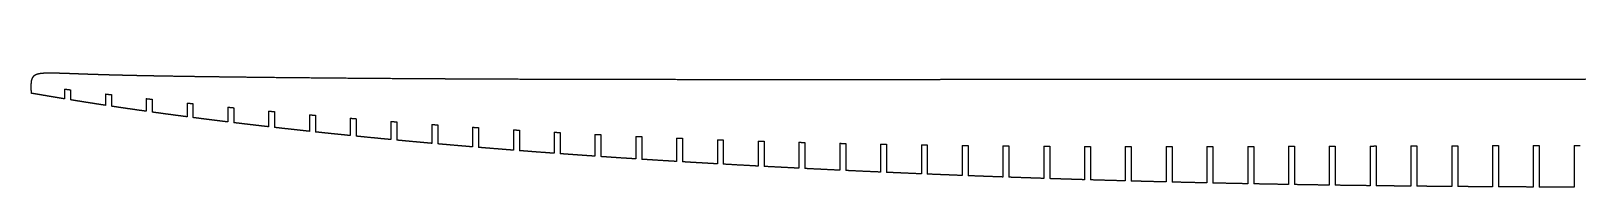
# Model space of a CAD drawing. Header units: metres. Extents: x 18 to 1982, y 0 to 100.
# Drawn here: x 18 to 1003, y 0 to 100 of the extents above; entities that cross this region are included whole.
import ezdxf

# ---------------------------------------------------------------- set-up
doc = ezdxf.new("R2010")
doc.units = ezdxf.units.M

msp = doc.modelspace()

# ---------------------------------------------------------------- linework, layer by layer
for p, q in [((39.1, 63, 52), (39.1, 56.75, 52)), ((42.9, 62.53, 52), (42.9, 56.13, 52)), ((65.1, 59.88, 52), (65.1, 52.62, 52)), ((68.9, 59.44, 52), (68.9, 52.04, 52)), ((91.1, 56.92, 52), (91.1, 48.81, 52)), ((94.9, 56.5, 52), (94.9, 48.28, 52)), ((117.1, 54.11, 52), (117.1, 45.29, 52)), ((120.9, 53.71, 52), (120.9, 44.79, 52)), ((143.1, 51.46, 52), (143.1, 42, 52)), ((146.9, 51.08, 52), (146.9, 41.53, 52)), ((169.1, 48.96, 52), (169.1, 38.91, 52)), ((172.9, 48.61, 52), (172.9, 38.48, 52)), ((195.1, 46.61, 52), (195.1, 36.01, 52)), ((198.9, 46.27, 52), (198.9, 35.61, 52)), ((221.1, 44.4, 52), (221.1, 33.29, 52)), ((224.9, 44.09, 52), (224.9, 32.91, 52)), ((247.1, 42.34, 52), (247.1, 30.73, 52)), ((250.9, 42.05, 52), (250.9, 30.37, 52)), ((273.1, 40.41, 52), (273.1, 28.33, 52)), ((276.9, 40.14, 52), (276.9, 27.99, 52)), ((299.1, 38.63, 52), (299.1, 26.07, 52)), ((302.9, 38.38, 52), (302.9, 25.75, 52)), ((325.1, 36.98, 52), (325.1, 23.95, 52)), ((328.9, 36.75, 52), (328.9, 23.66, 52)), ((351.1, 35.47, 52), (351.1, 21.97, 52)), ((354.9, 35.25, 52), (354.9, 21.69, 52)), ((377.1, 34.08, 52), (377.1, 20.12, 52)), ((380.9, 33.89, 52), (380.9, 19.86, 52)), ((403.1, 32.82, 52), (403.1, 18.39, 52)), ((406.9, 32.65, 52), (406.9, 18.14, 52)), ((429.1, 31.69, 52), (429.1, 16.76, 52)), ((432.9, 31.54, 52), (432.9, 16.53, 52)), ((455.1, 30.68, 52), (455.1, 15.23, 52)), ((458.9, 30.55, 52), (458.9, 15.02, 52)), ((481.1, 29.79, 52), (481.1, 13.79, 52)), ((484.9, 29.68, 52), (484.9, 13.59, 52)), ((507.1, 29.02, 52), (507.1, 12.44, 52)), ((510.9, 28.92, 52), (510.9, 12.25, 52)), ((533.1, 28.37, 52), (533.1, 11.16, 52)), ((536.9, 28.28, 52), (536.9, 10.98, 52)), ((559.1, 27.82, 52), (559.1, 9.97, 52)), ((562.9, 27.75, 52), (562.9, 9.8, 52)), ((585.1, 27.37, 52), (585.1, 8.84, 52)), ((588.9, 27.31, 52), (588.9, 8.69, 52)), ((611.1, 27.01, 52), (611.1, 7.8, 52)), ((614.9, 26.97, 52), (614.9, 7.65, 52)), ((637.1, 26.74, 52), (637.1, 6.83, 52)), ((640.9, 26.7, 52), (640.9, 6.69, 52)), ((663.1, 26.54, 52), (663.1, 5.93, 52)), ((666.9, 26.51, 52), (666.9, 5.8, 52)), ((689.1, 26.4, 52), (689.1, 5.1, 52)), ((692.9, 26.39, 52), (692.9, 4.99, 52)), ((715.1, 26.33, 52), (715.1, 4.35, 52)), ((718.9, 26.32, 52), (718.9, 4.25, 52)), ((741.1, 26.3, 52), (741.1, 3.67, 52)), ((744.9, 26.3, 52), (744.9, 3.58, 52)), ((767.1, 26.32, 52), (767.1, 3.06, 52)), ((770.9, 26.32, 52), (770.9, 2.98, 52)), ((793.1, 26.36, 52), (793.1, 2.52, 52)), ((796.9, 26.37, 52), (796.9, 2.44, 52)), ((819.1, 26.44, 52), (819.1, 2.04, 52)), ((822.9, 26.45, 52), (822.9, 1.98, 52)), ((845.1, 26.53, 52), (845.1, 1.63, 52)), ((848.9, 26.55, 52), (848.9, 1.57, 52)), ((871.1, 26.64, 52), (871.1, 1.28, 52)), ((874.9, 26.65, 52), (874.9, 1.23, 52)), ((897.1, 26.74, 52), (897.1, 0.98, 52)), ((900.9, 26.75, 52), (900.9, 0.95, 52)), ((923.1, 26.83, 52), (923.1, 0.75, 52)), ((926.9, 26.85, 52), (926.9, 0.72, 52)), ((949.1, 26.92, 52), (949.1, 0.57, 52)), ((952.9, 26.93, 52), (952.9, 0.55, 52)), ((975.1, 26.97, 52), (975.1, 0.44, 52)), ((978.9, 26.98, 52), (978.9, 0.43, 52)), ((1001.1, 27, 52), (1001.1, 0.36, 52))]:
    msp.add_line(p, q)
for points, degree, knots in [([(1980.06, 90.36, 52), (1980.09, 90.37, 52), (1980.12, 90.39, 52), (1980.15, 90.41, 52), (1980.18, 90.43, 52), (1980.21, 90.46, 52), (1980.23, 90.48, 52), (1980.26, 90.51, 52), (1980.32, 90.58, 52), (1980.36, 90.63, 52), (1980.39, 90.69, 52), (1980.43, 90.74, 52), (1980.46, 90.79, 52), (1980.49, 90.85, 52), (1980.52, 90.9, 52), (1980.59, 91.03, 52), (1980.63, 91.1, 52), (1980.66, 91.17, 52), (1980.69, 91.24, 52), (1980.73, 91.31, 52), (1980.76, 91.38, 52), (1980.79, 91.46, 52), (1980.86, 91.62, 52), (1980.89, 91.71, 52), (1980.93, 91.81, 52), (1980.96, 91.9, 52), (1980.99, 91.99, 52), (1981.03, 92.09, 52), (1981.06, 92.18, 52), (1981.13, 92.43, 52), (1981.18, 92.58, 52), (1981.22, 92.73, 52), (1981.26, 92.89, 52), (1981.3, 93.04, 52), (1981.34, 93.19, 52), (1981.38, 93.35, 52), (1981.45, 93.7, 52), (1981.49, 93.9, 52), (1981.53, 94.1, 52), (1981.56, 94.3, 52), (1981.59, 94.5, 52), (1981.62, 94.7, 52), (1981.64, 94.9, 52), (1981.66, 95.14, 52), (1981.67, 95.19, 52), (1981.67, 95.24, 52), (1981.68, 95.29, 52), (1981.68, 95.34, 52), (1981.68, 95.38, 52), (1981.69, 95.43, 52), (1981.7, 95.62, 52), (1981.7, 95.77, 52), (1981.71, 95.91, 52), (1981.71, 96.05, 52), (1981.7, 96.2, 52), (1981.69, 96.34, 52), (1981.68, 96.48, 52), (1981.64, 96.82, 52), (1981.61, 97.01, 52), (1981.57, 97.2, 52), (1981.51, 97.38, 52), (1981.44, 97.56, 52), (1981.36, 97.74, 52), (1981.27, 97.91, 52), (1981.08, 98.19, 52), (1980.99, 98.31, 52), (1980.9, 98.42, 52), (1980.8, 98.52, 52), (1980.69, 98.62, 52), (1980.58, 98.72, 52), (1980.46, 98.81, 52), (1980.09, 99.07, 52), (1979.82, 99.22, 52), (1979.54, 99.35, 52), (1979.25, 99.46, 52), (1978.96, 99.56, 52), (1978.66, 99.65, 52), (1978.36, 99.72, 52), (1977.87, 99.83, 52), (1977.69, 99.86, 52), (1977.5, 99.9, 52), (1977.31, 99.93, 52), (1977.13, 99.95, 52), (1976.94, 99.98, 52), (1976.75, 100, 52), (1976.47, 100.04, 52), (1976.37, 100.05, 52), (1976.27, 100.06, 52), (1976.17, 100.07, 52), (1976.06, 100.08, 52), (1975.96, 100.09, 52), (1975.85, 100.09, 52), (1975.6, 100.11, 52), (1975.47, 100.12, 52), (1975.33, 100.13, 52), (1975.19, 100.14, 52), (1975.06, 100.15, 52), (1974.92, 100.15, 52), (1974.79, 100.16, 52), (1974.03, 100.19, 52), (1973.42, 100.2, 52), (1972.8, 100.21, 52), (1972.18, 100.2, 52), (1971.57, 100.19, 52), (1970.95, 100.18, 52), (1970.33, 100.16, 52), (1968.72, 100.1, 52), (1967.72, 100.05, 52), (1966.73, 99.99, 52), (1965.73, 99.93, 52), (1964.73, 99.86, 52), (1963.73, 99.79, 52), (1962.74, 99.71, 52), (1960.51, 99.54, 52), (1959.28, 99.44, 52), (1958.05, 99.33, 52), (1956.83, 99.22, 52), (1955.6, 99.11, 52), (1954.37, 99, 52), (1953.14, 98.88, 52), (1949.41, 98.53, 52), (1946.91, 98.28, 52), (1944.41, 98.03, 52), (1941.91, 97.78, 52), (1939.41, 97.53, 52), (1936.91, 97.28, 52), (1934.41, 97.03, 52), (1929.97, 96.58, 52), (1928.03, 96.39, 52), (1926.09, 96.19, 52), (1924.15, 96, 52), (1922.21, 95.81, 52), (1920.27, 95.62, 52), (1918.33, 95.43, 52), (1913.55, 94.96, 52), (1910.71, 94.69, 52), (1907.87, 94.41, 52), (1905.02, 94.14, 52), (1902.18, 93.88, 52), (1899.33, 93.61, 52), (1896.49, 93.35, 52), (1892.01, 92.94, 52), (1890.38, 92.79, 52), (1888.74, 92.65, 52), (1887.11, 92.5, 52), (1885.47, 92.35, 52), (1883.84, 92.21, 52), (1882.2, 92.07, 52), (1873.34, 91.29, 52), (1866.12, 90.68, 52), (1858.89, 90.08, 52), (1851.66, 89.5, 52), (1844.43, 88.94, 52), (1837.2, 88.39, 52), (1829.97, 87.86, 52), (1808.73, 86.34, 52), (1794.73, 85.4, 52), (1780.72, 84.5, 52), (1766.7, 83.66, 52), (1752.69, 82.86, 52), (1738.67, 82.1, 52), (1724.65, 81.39, 52), (1706.7, 80.52, 52), (1702.73, 80.34, 52), (1698.74, 80.15, 52), (1694.71, 79.97, 52), (1690.65, 79.78, 52), (1686.57, 79.6, 52), (1682.45, 79.42, 52), (1675.19, 79.11, 52), (1672.06, 78.98, 52), (1668.91, 78.85, 52), (1665.75, 78.72, 52), (1662.57, 78.59, 52), (1659.37, 78.47, 52), (1656.16, 78.34, 52), (1642.79, 77.82, 52), (1632.64, 77.44, 52), (1622.5, 77.08, 52), (1612.35, 76.74, 52), (1602.21, 76.4, 52), (1592.06, 76.08, 52), (1581.91, 75.77, 52), (1547.08, 74.76, 52), (1522.4, 74.1, 52), (1497.71, 73.51, 52), (1473.02, 72.97, 52), (1448.33, 72.49, 52), (1423.64, 72.05, 52), (1398.95, 71.66, 52), (1371.3, 71.27, 52), (1368.33, 71.23, 52), (1365.37, 71.19, 52), (1362.41, 71.15, 52), (1359.45, 71.11, 52), (1356.48, 71.07, 52), (1353.52, 71.03, 52), (1328.12, 70.71, 52), (1305.68, 70.46, 52), (1283.25, 70.25, 52), (1260.81, 70.07, 52), (1238.37, 69.91, 52), (1215.94, 69.78, 52), (1193.5, 69.67, 52), (1154.97, 69.52, 52), (1138.89, 69.46, 52), (1122.8, 69.41, 52), (1106.71, 69.37, 52), (1090.62, 69.34, 52), (1074.54, 69.31, 52), (1058.45, 69.29, 52), (1038.68, 69.26, 52), (1035, 69.26, 52), (1031.32, 69.26, 52), (1027.64, 69.25, 52), (1023.96, 69.25, 52), (1020.28, 69.24, 52), (1016.6, 69.24, 52), (999.8, 69.22, 52), (986.68, 69.21, 52), (973.55, 69.2, 52), (960.43, 69.19, 52), (947.3, 69.18, 52), (934.18, 69.17, 52), (921.06, 69.16, 52), (895.66, 69.14, 52), (883.38, 69.14, 52), (871.1, 69.13, 52), (858.82, 69.13, 52), (846.55, 69.12, 52), (834.27, 69.12, 52), (821.99, 69.11, 52), (797.86, 69.1, 52), (786.01, 69.1, 52), (774.16, 69.09, 52), (762.3, 69.09, 52), (750.45, 69.09, 52), (738.6, 69.08, 52), (726.74, 69.08, 52), (709.81, 69.07, 52), (704.73, 69.07, 52), (699.65, 69.07, 52), (694.57, 69.06, 52), (689.49, 69.06, 52), (684.41, 69.06, 52), (679.33, 69.06, 52), (669.17, 69.05, 52), (664.09, 69.05, 52), (659.02, 69.05, 52), (653.94, 69.05, 52), (648.86, 69.04, 52), (643.79, 69.04, 52), (638.72, 69.04, 52), (617.49, 69.03, 52), (601.33, 69.02, 52), (585.17, 69.01, 52), (569, 69, 52), (552.84, 69, 52), (536.67, 68.99, 52), (520.51, 68.99, 52), (489, 68.99, 52), (473.66, 68.99, 52), (458.32, 68.99, 52), (442.98, 69, 52), (427.64, 69.02, 52), (412.3, 69.03, 52), (396.96, 69.05, 52), (379.46, 69.09, 52), (377.31, 69.09, 52), (375.16, 69.1, 52), (373.02, 69.1, 52), (370.89, 69.11, 52), (368.77, 69.11, 52), (366.65, 69.12, 52), (362.46, 69.13, 52), (360.38, 69.13, 52), (358.3, 69.14, 52), (356.22, 69.14, 52), (354.14, 69.15, 52), (352.06, 69.15, 52), (349.97, 69.16, 52), (332.91, 69.21, 52), (317.92, 69.26, 52), (302.94, 69.33, 52), (287.96, 69.4, 52), (272.97, 69.48, 52), (257.99, 69.58, 52), (243, 69.68, 52), (221.76, 69.85, 52), (215.49, 69.9, 52), (209.23, 69.95, 52), (202.96, 70.01, 52), (196.7, 70.07, 52), (190.44, 70.13, 52), (184.17, 70.19, 52), (175.13, 70.28, 52), (172.37, 70.31, 52), (169.65, 70.34, 52), (166.96, 70.37, 52), (164.3, 70.4, 52), (161.67, 70.43, 52), (159.07, 70.46, 52), (155.22, 70.51, 52), (153.94, 70.52, 52), (152.67, 70.54, 52), (151.41, 70.55, 52), (150.15, 70.57, 52), (148.91, 70.58, 52), (147.67, 70.6, 52), (145, 70.63, 52), (143.58, 70.65, 52), (142.16, 70.67, 52), (140.76, 70.69, 52), (139.36, 70.7, 52), (137.98, 70.72, 52), (136.6, 70.74, 52), (130.18, 70.82, 52), (125.13, 70.89, 52), (120.07, 70.96, 52), (115.01, 71.04, 52), (109.96, 71.12, 52), (104.9, 71.2, 52), (99.84, 71.29, 52), (93.39, 71.41, 52), (92.02, 71.44, 52), (90.65, 71.46, 52), (89.31, 71.49, 52), (87.97, 71.52, 52), (86.65, 71.54, 52), (85.35, 71.57, 52), (83.05, 71.62, 52), (82.06, 71.64, 52), (81.07, 71.67, 52), (80.09, 71.69, 52), (79.13, 71.71, 52), (78.16, 71.73, 52), (77.21, 71.76, 52), (74.79, 71.81, 52), (73.32, 71.85, 52), (71.88, 71.89, 52), (70.46, 71.93, 52), (69.06, 71.96, 52), (67.68, 72, 52), (66.31, 72.04, 52), (63.52, 72.12, 52), (62.06, 72.17, 52), (60.62, 72.21, 52), (59.23, 72.25, 52), (57.9, 72.3, 52), (56.64, 72.34, 52), (55.43, 72.38, 52), (52.2, 72.49, 52), (50.13, 72.56, 52), (48.07, 72.63, 52), (46.01, 72.71, 52), (43.95, 72.79, 52), (41.89, 72.86, 52), (39.83, 72.94, 52), (37.07, 73.03, 52), (36.37, 73.05, 52), (35.67, 73.07, 52), (34.98, 73.09, 52), (34.28, 73.11, 52), (33.58, 73.13, 52), (32.88, 73.15, 52), (31.91, 73.16, 52), (31.63, 73.17, 52), (31.36, 73.17, 52), (31.08, 73.17, 52), (30.8, 73.18, 52), (30.53, 73.18, 52), (30.25, 73.18, 52), (29.69, 73.18, 52), (29.41, 73.18, 52), (29.14, 73.18, 52), (28.87, 73.18, 52), (28.61, 73.18, 52), (28.35, 73.17, 52), (28.11, 73.17, 52), (27.36, 73.15, 52), (26.85, 73.14, 52), (26.34, 73.12, 52), (25.84, 73.09, 52), (25.33, 73.05, 52), (24.82, 73.01, 52), (24.32, 72.96, 52), (23.61, 72.86, 52), (23.4, 72.83, 52), (23.2, 72.8, 52), (23.01, 72.76, 52), (22.83, 72.73, 52), (22.65, 72.69, 52), (22.47, 72.65, 52), (22.22, 72.59, 52), (22.14, 72.57, 52), (22.06, 72.55, 52), (21.98, 72.53, 52), (21.9, 72.51, 52), (21.83, 72.49, 52), (21.75, 72.46, 52), (21.59, 72.42, 52), (21.51, 72.39, 52), (21.43, 72.36, 52), (21.35, 72.34, 52), (21.27, 72.31, 52), (21.19, 72.28, 52), (21.11, 72.25, 52), (20.74, 72.1, 52), (20.46, 71.97, 52), (20.19, 71.83, 52), (19.92, 71.66, 52), (19.67, 71.48, 52), (19.43, 71.28, 52), (19.21, 71.06, 52), (18.88, 70.68, 52), (18.76, 70.52, 52), (18.64, 70.36, 52), (18.54, 70.19, 52), (18.44, 70.01, 52), (18.35, 69.83, 52), (18.27, 69.65, 52), (18.15, 69.34, 52), (18.11, 69.22, 52), (18.07, 69.1, 52), (18.03, 68.97, 52), (18, 68.85, 52), (17.96, 68.72, 52), (17.93, 68.6, 52), (17.85, 68.21, 52), (17.8, 67.94, 52), (17.76, 67.67, 52), (17.73, 67.39, 52), (17.7, 67.12, 52), (17.68, 66.85, 52), (17.67, 66.57, 52), (17.65, 66.23, 52), (17.65, 66.16, 52), (17.65, 66.09, 52), (17.65, 66.01, 52), (17.64, 65.94, 52), (17.64, 65.87, 52), (17.64, 65.8, 52), (17.63, 65.51, 52), (17.63, 65.29, 52), (17.62, 65.07, 52), (17.62, 64.85, 52), (17.62, 64.63, 52), (17.62, 64.41, 52), (17.62, 64.19, 52), (17.63, 63.81, 52), (17.63, 63.65, 52), (17.63, 63.49, 52), (17.64, 63.33, 52), (17.64, 63.17, 52), (17.64, 63.01, 52), (17.65, 62.85, 52), (17.66, 62.55, 52), (17.66, 62.41, 52), (17.67, 62.28, 52), (17.67, 62.14, 52), (17.68, 62.01, 52), (17.68, 61.87, 52), (17.69, 61.74, 52), (17.7, 61.52, 52), (17.7, 61.43, 52), (17.71, 61.35, 52), (17.71, 61.26, 52), (17.72, 61.18, 52), (17.72, 61.09, 52), (17.73, 61.01, 52), (17.73, 60.89, 52), (17.74, 60.85, 52), (17.74, 60.82, 52), (17.74, 60.79, 52), (17.74, 60.76, 52), (17.74, 60.73, 52), (17.74, 60.7, 52), (17.75, 60.65, 52), (17.75, 60.63, 52), (17.75, 60.61, 52), (17.75, 60.59, 52), (17.75, 60.57, 52), (17.75, 60.55, 52), (17.76, 60.54, 52), (17.76, 60.5, 52), (17.76, 60.47, 52), (17.76, 60.45, 52), (17.76, 60.44, 52), (17.76, 60.42, 52), (17.77, 60.41, 52), (17.77, 60.39, 52), (17.77, 60.37, 52), (17.77, 60.36, 52), (17.77, 60.36, 52), (17.77, 60.35, 52), (17.77, 60.34, 52), (17.77, 60.34, 52), (17.77, 60.34, 52), (17.77, 60.34, 52)], 8, [0, 0, 0, 0, 0, 0, 0, 0, 0, 0.000178, 0.000178, 0.000178, 0.000178, 0.000178, 0.000178, 0.000178, 0.000475, 0.000475, 0.000475, 0.000475, 0.000475, 0.000475, 0.000475, 0.00084, 0.00084, 0.00084, 0.00084, 0.00084, 0.00084, 0.00084, 0.0013, 0.0013, 0.0013, 0.0013, 0.0013, 0.0013, 0.0013, 0.00203, 0.00203, 0.00203, 0.00203, 0.00203, 0.00203, 0.00203, 0.002958, 0.002958, 0.002958, 0.002958, 0.002958, 0.002958, 0.002958, 0.00318, 0.00318, 0.00318, 0.00318, 0.00318, 0.00318, 0.00318, 0.003851, 0.003851, 0.003851, 0.003851, 0.003851, 0.003851, 0.003851, 0.004756, 0.004756, 0.004756, 0.004756, 0.004756, 0.004756, 0.004756, 0.005437, 0.005437, 0.005437, 0.005437, 0.005437, 0.005437, 0.005437, 0.006875, 0.006875, 0.006875, 0.006875, 0.006875, 0.006875, 0.006875, 0.00775, 0.00775, 0.00775, 0.00775, 0.00775, 0.00775, 0.00775, 0.008204, 0.008204, 0.008204, 0.008204, 0.008204, 0.008204, 0.008204, 0.008769, 0.008769, 0.008769, 0.008769, 0.008769, 0.008769, 0.008769, 0.011321, 0.011321, 0.011321, 0.011321, 0.011321, 0.011321, 0.011321, 0.015455, 0.015455, 0.015455, 0.015455, 0.015455, 0.015455, 0.015455, 0.020557, 0.020557, 0.020557, 0.020557, 0.020557, 0.020557, 0.020557, 0.030952, 0.030952, 0.030952, 0.030952, 0.030952, 0.030952, 0.030952, 0.039011, 0.039011, 0.039011, 0.039011, 0.039011, 0.039011, 0.039011, 0.050826, 0.050826, 0.050826, 0.050826, 0.050826, 0.050826, 0.050826, 0.057613, 0.057613, 0.057613, 0.057613, 0.057613, 0.057613, 0.057613, 0.087605, 0.087605, 0.087605, 0.087605, 0.087605, 0.087605, 0.087605, 0.145666, 0.145666, 0.145666, 0.145666, 0.145666, 0.145666, 0.145666, 0.161952, 0.161952, 0.161952, 0.161952, 0.161952, 0.161952, 0.161952, 0.174167, 0.174167, 0.174167, 0.174167, 0.174167, 0.174167, 0.174167, 0.212534, 0.212534, 0.212534, 0.212534, 0.212534, 0.212534, 0.212534, 0.305864, 0.305864, 0.305864, 0.305864, 0.305864, 0.305864, 0.305864, 0.317059, 0.317059, 0.317059, 0.317059, 0.317059, 0.317059, 0.317059, 0.401812, 0.401812, 0.401812, 0.401812, 0.401812, 0.401812, 0.401812, 0.462579, 0.462579, 0.462579, 0.462579, 0.462579, 0.462579, 0.462579, 0.476479, 0.476479, 0.476479, 0.476479, 0.476479, 0.476479, 0.476479, 0.526052, 0.526052, 0.526052, 0.526052, 0.526052, 0.526052, 0.526052, 0.572425, 0.572425, 0.572425, 0.572425, 0.572425, 0.572425, 0.572425, 0.617198, 0.617198, 0.617198, 0.617198, 0.617198, 0.617198, 0.617198, 0.636387, 0.636387, 0.636387, 0.636387, 0.636387, 0.636387, 0.636387, 0.655574, 0.655574, 0.655574, 0.655574, 0.655574, 0.655574, 0.655574, 0.716814, 0.716814, 0.716814, 0.716814, 0.716814, 0.716814, 0.716814, 0.774934, 0.774934, 0.774934, 0.774934, 0.774934, 0.774934, 0.774934, 0.783116, 0.783116, 0.783116, 0.783116, 0.783116, 0.783116, 0.783116, 0.791195, 0.791195, 0.791195, 0.791195, 0.791195, 0.791195, 0.791195, 0.849343, 0.849343, 0.849343, 0.849343, 0.849343, 0.849343, 0.849343, 0.873652, 0.873652, 0.873652, 0.873652, 0.873652, 0.873652, 0.873652, 0.884454, 0.884454, 0.884454, 0.884454, 0.884454, 0.884454, 0.884454, 0.889854, 0.889854, 0.889854, 0.889854, 0.889854, 0.889854, 0.889854, 0.896155, 0.896155, 0.896155, 0.896155, 0.896155, 0.896155, 0.896155, 0.919521, 0.919521, 0.919521, 0.919521, 0.919521, 0.919521, 0.919521, 0.925958, 0.925958, 0.925958, 0.925958, 0.925958, 0.925958, 0.925958, 0.930964, 0.930964, 0.930964, 0.930964, 0.930964, 0.930964, 0.930964, 0.938831, 0.938831, 0.938831, 0.938831, 0.938831, 0.938831, 0.938831, 0.94733, 0.94733, 0.94733, 0.94733, 0.94733, 0.94733, 0.94733, 0.962318, 0.962318, 0.962318, 0.962318, 0.962318, 0.962318, 0.962318, 0.967398, 0.967398, 0.967398, 0.967398, 0.967398, 0.967398, 0.967398, 0.969402, 0.969402, 0.969402, 0.969402, 0.969402, 0.969402, 0.969402, 0.971491, 0.971491, 0.971491, 0.971491, 0.971491, 0.971491, 0.971491, 0.975852, 0.975852, 0.975852, 0.975852, 0.975852, 0.975852, 0.975852, 0.977688, 0.977688, 0.977688, 0.977688, 0.977688, 0.977688, 0.977688, 0.978606, 0.978606, 0.978606, 0.978606, 0.978606, 0.978606, 0.978606, 0.979617, 0.979617, 0.979617, 0.979617, 0.979617, 0.979617, 0.979617, 0.983286, 0.983286, 0.983286, 0.983286, 0.983286, 0.983286, 0.983286, 0.98566, 0.98566, 0.98566, 0.98566, 0.98566, 0.98566, 0.98566, 0.987191, 0.987191, 0.987191, 0.987191, 0.987191, 0.987191, 0.987191, 0.990443, 0.990443, 0.990443, 0.990443, 0.990443, 0.990443, 0.990443, 0.991295, 0.991295, 0.991295, 0.991295, 0.991295, 0.991295, 0.991295, 0.993897, 0.993897, 0.993897, 0.993897, 0.993897, 0.993897, 0.993897, 0.995793, 0.995793, 0.995793, 0.995793, 0.995793, 0.995793, 0.995793, 0.997406, 0.997406, 0.997406, 0.997406, 0.997406, 0.997406, 0.997406, 0.998425, 0.998425, 0.998425, 0.998425, 0.998425, 0.998425, 0.998425, 0.998855, 0.998855, 0.998855, 0.998855, 0.998855, 0.998855, 0.998855, 0.999189, 0.999189, 0.999189, 0.999189, 0.999189, 0.999189, 0.999189, 0.999666, 0.999666, 0.999666, 0.999666, 0.999666, 0.999666, 0.999666, 1, 1, 1, 1, 1, 1, 1, 1, 1]), ([(39.1, 56.75, 52), (38.39, 56.86, 52), (37.69, 56.98, 52), (36.98, 57.1, 52), (36.27, 57.22, 52), (35.57, 57.33, 52), (34.86, 57.45, 52), (34.16, 57.57, 52), (33.12, 57.74, 52), (32.78, 57.8, 52), (32.45, 57.85, 52), (32.12, 57.91, 52), (31.79, 57.96, 52), (31.46, 58.02, 52), (31.12, 58.08, 52), (30.47, 58.18, 52), (30.16, 58.24, 52), (29.84, 58.29, 52), (29.52, 58.34, 52), (29.2, 58.4, 52), (28.88, 58.45, 52), (28.57, 58.5, 52), (27.62, 58.66, 52), (26.99, 58.77, 52), (26.36, 58.88, 52), (25.73, 58.98, 52), (25.09, 59.09, 52), (24.46, 59.2, 52), (23.83, 59.3, 52), (23.05, 59.44, 52), (22.89, 59.46, 52), (22.73, 59.49, 52), (22.58, 59.52, 52), (22.42, 59.54, 52), (22.26, 59.57, 52), (22.11, 59.6, 52), (21.87, 59.64, 52), (21.8, 59.65, 52), (21.72, 59.66, 52), (21.64, 59.68, 52), (21.57, 59.69, 52), (21.49, 59.7, 52), (21.41, 59.72, 52), (21.26, 59.74, 52), (21.19, 59.75, 52), (21.11, 59.77, 52), (21.03, 59.78, 52), (20.96, 59.79, 52), (20.88, 59.81, 52), (20.81, 59.82, 52), (20.55, 59.86, 52), (20.36, 59.89, 52), (20.18, 59.93, 52), (19.99, 59.96, 52), (19.81, 59.99, 52), (19.62, 60.02, 52), (19.44, 60.05, 52), (19.16, 60.1, 52), (19.06, 60.12, 52), (18.97, 60.13, 52), (18.87, 60.15, 52), (18.77, 60.17, 52), (18.68, 60.18, 52), (18.58, 60.2, 52), (18.44, 60.22, 52), (18.39, 60.23, 52), (18.34, 60.24, 52), (18.29, 60.25, 52), (18.24, 60.26, 52), (18.19, 60.27, 52), (18.14, 60.27, 52), (18.06, 60.29, 52), (18.03, 60.29, 52), (18, 60.3, 52), (17.97, 60.3, 52), (17.94, 60.31, 52), (17.91, 60.31, 52), (17.88, 60.32, 52), (17.84, 60.32, 52), (17.83, 60.33, 52), (17.82, 60.33, 52), (17.81, 60.33, 52), (17.8, 60.33, 52), (17.79, 60.33, 52), (17.79, 60.33, 52), (17.78, 60.34, 52), (17.78, 60.34, 52), (17.78, 60.34, 52), (17.78, 60.34, 52), (17.78, 60.34, 52), (17.78, 60.34, 52), (17.77, 60.34, 52), (17.77, 60.34, 52), (17.77, 60.34, 52), (17.77, 60.34, 52), (17.77, 60.34, 52), (17.77, 60.34, 52), (17.77, 60.34, 52), (17.77, 60.34, 52), (17.77, 60.34, 52)], 8, [0, 0, 0, 0, 0, 0, 0, 0, 0, 0.25984, 0.25984, 0.25984, 0.25984, 0.25984, 0.25984, 0.25984, 0.382145, 0.382145, 0.382145, 0.382145, 0.382145, 0.382145, 0.382145, 0.499111, 0.499111, 0.499111, 0.499111, 0.499111, 0.499111, 0.499111, 0.731449, 0.731449, 0.731449, 0.731449, 0.731449, 0.731449, 0.731449, 0.789266, 0.789266, 0.789266, 0.789266, 0.789266, 0.789266, 0.789266, 0.817554, 0.817554, 0.817554, 0.817554, 0.817554, 0.817554, 0.817554, 0.845437, 0.845437, 0.845437, 0.845437, 0.845437, 0.845437, 0.845437, 0.91393, 0.91393, 0.91393, 0.91393, 0.91393, 0.91393, 0.91393, 0.950114, 0.950114, 0.950114, 0.950114, 0.950114, 0.950114, 0.950114, 0.96932, 0.96932, 0.96932, 0.96932, 0.96932, 0.96932, 0.96932, 0.982687, 0.982687, 0.982687, 0.982687, 0.982687, 0.982687, 0.982687, 0.990465, 0.990465, 0.990465, 0.990465, 0.990465, 0.990465, 0.990465, 0.993803, 0.993803, 0.993803, 0.993803, 0.993803, 0.993803, 0.993803, 1, 1, 1, 1, 1, 1, 1, 1, 1]), ([(65.1, 52.62, 52), (63.88, 52.81, 52), (62.66, 52.99, 52), (61.44, 53.18, 52), (60.23, 53.37, 52), (57.86, 53.74, 52), (56.72, 53.91, 52), (55.58, 54.09, 52), (54.44, 54.27, 52), (52.22, 54.62, 52), (51.15, 54.79, 52), (50.07, 54.97, 52), (49, 55.14, 52), (46.92, 55.47, 52), (45.91, 55.63, 52), (44.91, 55.8, 52), (43.9, 55.96, 52), (42.9, 56.13, 52)], 5, [0, 0, 0, 0, 0, 0, 0.274252, 0.274252, 0.274252, 0.274252, 0.531546, 0.531546, 0.531546, 0.531546, 0.773544, 0.773544, 0.773544, 0.773544, 1, 1, 1, 1, 1, 1]), ([(91.1, 48.81, 52), (89.62, 49.02, 52), (88.14, 49.23, 52), (86.66, 49.44, 52), (83.77, 49.86, 52), (82.35, 50.06, 52), (80.93, 50.26, 52), (78.16, 50.67, 52), (76.8, 50.87, 52), (75.45, 51.07, 52), (72.79, 51.46, 52), (71.49, 51.65, 52), (70.2, 51.85, 52), (68.9, 52.04, 52)], 4, [0, 0, 0, 0, 0, 0.266351, 0.266351, 0.266351, 0.521626, 0.521626, 0.521626, 0.76608, 0.76608, 0.76608, 1, 1, 1, 1, 1]), ([(117.1, 45.29, 52), (115.64, 45.48, 52), (114.18, 45.67, 52), (112.73, 45.86, 52), (109.86, 46.24, 52), (108.45, 46.43, 52), (107.04, 46.62, 52), (104.26, 46.99, 52), (102.9, 47.18, 52), (101.53, 47.37, 52), (98.85, 47.73, 52), (97.54, 47.91, 52), (96.22, 48.1, 52), (94.9, 48.28, 52)], 4, [0, 0, 0, 0, 0, 0.262605, 0.262605, 0.262605, 0.516709, 0.516709, 0.516709, 0.762455, 0.762455, 0.762455, 1, 1, 1, 1, 1]), ([(143.1, 42, 52), (141.94, 42.14, 52), (140.79, 42.28, 52), (139.63, 42.42, 52), (138.48, 42.57, 52), (136.2, 42.85, 52), (135.07, 42.99, 52), (133.95, 43.13, 52), (132.82, 43.27, 52), (130.6, 43.55, 52), (129.51, 43.69, 52), (128.41, 43.83, 52), (127.32, 43.97, 52), (125.16, 44.24, 52), (124.09, 44.38, 52), (123.03, 44.52, 52), (121.96, 44.65, 52), (120.9, 44.79, 52)], 5, [0, 0, 0, 0, 0, 0, 0.260234, 0.260234, 0.260234, 0.260234, 0.513589, 0.513589, 0.513589, 0.513589, 0.760141, 0.760141, 0.760141, 0.760141, 1, 1, 1, 1, 1, 1]), ([(169.1, 38.91, 52), (167.67, 39.08, 52), (166.23, 39.24, 52), (164.8, 39.41, 52), (161.96, 39.74, 52), (160.56, 39.9, 52), (159.16, 40.07, 52), (156.38, 40.4, 52), (155.01, 40.56, 52), (153.64, 40.72, 52), (150.92, 41.05, 52), (149.58, 41.21, 52), (148.24, 41.37, 52), (146.9, 41.53, 52)], 4, [0, 0, 0, 0, 0, 0.258255, 0.258255, 0.258255, 0.511021, 0.511021, 0.511021, 0.758275, 0.758275, 0.758275, 1, 1, 1, 1, 1]), ([(195.1, 36.01, 52), (193.67, 36.17, 52), (192.25, 36.32, 52), (190.82, 36.48, 52), (188, 36.79, 52), (186.6, 36.94, 52), (185.2, 37.1, 52), (182.42, 37.41, 52), (181.05, 37.56, 52), (179.67, 37.71, 52), (176.95, 38.02, 52), (175.6, 38.17, 52), (174.25, 38.32, 52), (172.9, 38.48, 52)], 4, [0, 0, 0, 0, 0, 0.256844, 0.256844, 0.256844, 0.509134, 0.509134, 0.509134, 0.756859, 0.756859, 0.756859, 1, 1, 1, 1, 1]), ([(221.1, 33.29, 52), (219.68, 33.44, 52), (218.26, 33.58, 52), (216.84, 33.73, 52), (214.02, 34.02, 52), (212.62, 34.16, 52), (211.22, 34.31, 52), (208.45, 34.59, 52), (207.07, 34.74, 52), (205.7, 34.88, 52), (202.96, 35.17, 52), (201.61, 35.32, 52), (200.25, 35.46, 52), (198.9, 35.61, 52)], 4, [0, 0, 0, 0, 0, 0.255839, 0.255839, 0.255839, 0.507792, 0.507792, 0.507792, 0.755849, 0.755849, 0.755849, 1, 1, 1, 1, 1]), ([(247.1, 30.73, 52), (243.79, 31.05, 52), (240.49, 31.37, 52), (237.18, 31.69, 52), (231.63, 32.23, 52), (229.39, 32.46, 52), (227.14, 32.68, 52), (224.9, 32.91, 52)], 4, [0, 0, 0, 0, 0, 0.595585, 0.595585, 0.595585, 1, 1, 1, 1, 1]), ([(273.1, 28.33, 52), (270.29, 28.58, 52), (267.48, 28.83, 52), (264.67, 29.09, 52), (259.12, 29.6, 52), (256.38, 29.85, 52), (253.64, 30.11, 52), (250.9, 30.37, 52)], 4, [0, 0, 0, 0, 0, 0.50603, 0.50603, 0.50603, 1, 1, 1, 1, 1]), ([(299.1, 26.07, 52), (296.29, 26.31, 52), (293.49, 26.54, 52), (290.68, 26.78, 52), (285.13, 27.26, 52), (282.39, 27.5, 52), (279.64, 27.74, 52), (276.9, 27.99, 52)], 4, [0, 0, 0, 0, 0, 0.505419, 0.505419, 0.505419, 1, 1, 1, 1, 1]), ([(325.1, 23.95, 52), (322.3, 24.17, 52), (319.49, 24.4, 52), (316.69, 24.62, 52), (311.14, 25.07, 52), (308.39, 25.3, 52), (305.65, 25.52, 52), (302.9, 25.75, 52)], 4, [0, 0, 0, 0, 0, 0.504921, 0.504921, 0.504921, 1, 1, 1, 1, 1]), ([(351.1, 21.97, 52), (348.3, 22.18, 52), (345.5, 22.39, 52), (342.7, 22.6, 52), (337.15, 23.02, 52), (334.4, 23.23, 52), (331.65, 23.44, 52), (328.9, 23.66, 52)], 4, [0, 0, 0, 0, 0, 0.504507, 0.504507, 0.504507, 1, 1, 1, 1, 1]), ([(377.1, 20.12, 52), (375.5, 20.23, 52), (373.9, 20.34, 52), (372.3, 20.45, 52), (370.71, 20.57, 52), (369.11, 20.68, 52), (367.51, 20.79, 52), (364.34, 21.01, 52), (362.76, 21.13, 52), (361.19, 21.24, 52), (359.62, 21.35, 52), (358.05, 21.47, 52), (356.47, 21.58, 52), (354.9, 21.69, 52)], 7, [0, 0, 0, 0, 0, 0, 0, 0, 0.504048, 0.504048, 0.504048, 0.504048, 0.504048, 0.504048, 1, 1, 1, 1, 1, 1, 1, 1]), ([(403.1, 18.39, 52), (400.31, 18.57, 52), (397.51, 18.75, 52), (394.72, 18.93, 52), (389.17, 19.3, 52), (386.41, 19.49, 52), (383.66, 19.67, 52), (380.9, 19.86, 52)], 4, [0, 0, 0, 0, 0, 0.503416, 0.503416, 0.503416, 1, 1, 1, 1, 1]), ([(429.1, 16.76, 52), (426.31, 16.93, 52), (423.52, 17.1, 52), (420.73, 17.27, 52), (415.18, 17.62, 52), (412.42, 17.79, 52), (409.66, 17.97, 52), (406.9, 18.14, 52)], 4, [0, 0, 0, 0, 0, 0.5029, 0.5029, 0.5029, 1, 1, 1, 1, 1]), ([(455.1, 15.23, 52), (452.31, 15.39, 52), (449.52, 15.55, 52), (446.73, 15.71, 52), (441.18, 16.04, 52), (438.42, 16.2, 52), (435.66, 16.37, 52), (432.9, 16.53, 52)], 4, [0, 0, 0, 0, 0, 0.502466, 0.502466, 0.502466, 1, 1, 1, 1, 1]), ([(689.1, 5.1, 52), (686.15, 5.19, 52), (683.21, 5.28, 52), (680.26, 5.37, 52), (674.71, 5.55, 52), (672.11, 5.63, 52), (669.5, 5.72, 52), (666.9, 5.8, 52)], 4, [0, 0, 0, 0, 0, 0.531005, 0.531005, 0.531005, 1, 1, 1, 1, 1])]:
    msp.add_open_spline(points, degree=degree, knots=knots)
for points, degree in [([(39.1, 63, 52), (40.05, 62.88, 52), (41, 62.77, 52), (41.95, 62.65, 52), (42.9, 62.53, 52)], 4), ([(65.1, 59.88, 52), (66.05, 59.77, 52), (67, 59.66, 52), (67.95, 59.55, 52), (68.9, 59.44, 52)], 4), ([(91.1, 56.92, 52), (92.05, 56.81, 52), (93, 56.71, 52), (93.95, 56.6, 52), (94.9, 56.5, 52)], 4), ([(117.1, 54.11, 52), (118.05, 54.01, 52), (119, 53.91, 52), (119.95, 53.81, 52), (120.9, 53.71, 52)], 4), ([(143.1, 51.46, 52), (144.05, 51.37, 52), (145, 51.27, 52), (145.95, 51.18, 52), (146.9, 51.08, 52)], 4), ([(169.1, 48.96, 52), (170.05, 48.87, 52), (171, 48.78, 52), (171.95, 48.69, 52), (172.9, 48.61, 52)], 4), ([(195.1, 46.61, 52), (196.05, 46.52, 52), (197, 46.44, 52), (197.95, 46.36, 52), (198.9, 46.27, 52)], 4), ([(221.1, 44.4, 52), (222.05, 44.32, 52), (223, 44.24, 52), (223.95, 44.17, 52), (224.9, 44.09, 52)], 4), ([(247.1, 42.34, 52), (248.05, 42.26, 52), (249, 42.19, 52), (249.95, 42.12, 52), (250.9, 42.05, 52)], 4), ([(273.1, 40.41, 52), (274.05, 40.35, 52), (275, 40.28, 52), (275.95, 40.21, 52), (276.9, 40.14, 52)], 4), ([(299.1, 38.63, 52), (300.05, 38.57, 52), (301, 38.5, 52), (301.95, 38.44, 52), (302.9, 38.38, 52)], 4), ([(325.1, 36.98, 52), (326.05, 36.92, 52), (327, 36.87, 52), (327.95, 36.81, 52), (328.9, 36.75, 52)], 4), ([(351.1, 35.47, 52), (352.05, 35.41, 52), (353, 35.36, 52), (353.95, 35.31, 52), (354.9, 35.25, 52)], 4), ([(377.1, 34.08, 52), (378.05, 34.03, 52), (379, 33.98, 52), (379.95, 33.94, 52), (380.9, 33.89, 52)], 4), ([(403.1, 32.82, 52), (404.05, 32.78, 52), (405, 32.74, 52), (405.95, 32.69, 52), (406.9, 32.65, 52)], 4), ([(429.1, 31.69, 52), (430.05, 31.65, 52), (431, 31.61, 52), (431.95, 31.58, 52), (432.9, 31.54, 52)], 4), ([(455.1, 30.68, 52), (456.05, 30.65, 52), (457, 30.61, 52), (457.95, 30.58, 52), (458.9, 30.55, 52)], 4), ([(481.1, 29.79, 52), (482.05, 29.76, 52), (483, 29.73, 52), (483.95, 29.7, 52), (484.9, 29.68, 52)], 4), ([(507.1, 29.02, 52), (508.05, 29, 52), (509, 28.97, 52), (509.95, 28.95, 52), (510.9, 28.92, 52)], 4), ([(533.1, 28.37, 52), (534.05, 28.35, 52), (535, 28.33, 52), (535.95, 28.3, 52), (536.9, 28.28, 52)], 4), ([(559.1, 27.82, 52), (560.05, 27.8, 52), (561, 27.78, 52), (561.95, 27.77, 52), (562.9, 27.75, 52)], 4), ([(585.1, 27.37, 52), (586.05, 27.36, 52), (587, 27.34, 52), (587.95, 27.33, 52), (588.9, 27.31, 52)], 4), ([(611.1, 27.01, 52), (612.05, 27, 52), (613, 26.99, 52), (613.95, 26.98, 52), (614.9, 26.97, 52)], 4), ([(637.1, 26.74, 52), (638.05, 26.73, 52), (639, 26.72, 52), (639.95, 26.71, 52), (640.9, 26.7, 52)], 4), ([(663.1, 26.54, 52), (664.05, 26.53, 52), (665, 26.52, 52), (665.95, 26.52, 52), (666.9, 26.51, 52)], 4), ([(689.1, 26.4, 52), (690.05, 26.4, 52), (691, 26.39, 52), (691.95, 26.39, 52), (692.9, 26.39, 52)], 4), ([(715.1, 26.33, 52), (716.05, 26.32, 52), (717, 26.32, 52), (717.95, 26.32, 52), (718.9, 26.32, 52)], 4), ([(741.1, 26.3, 52), (742.05, 26.3, 52), (743, 26.3, 52), (743.95, 26.3, 52), (744.9, 26.3, 52)], 4), ([(767.1, 26.32, 52), (768.05, 26.32, 52), (769, 26.32, 52), (769.95, 26.32, 52), (770.9, 26.32, 52)], 4), ([(793.1, 26.36, 52), (794.05, 26.37, 52), (795, 26.37, 52), (795.95, 26.37, 52), (796.9, 26.37, 52)], 4), ([(819.1, 26.44, 52), (820.05, 26.44, 52), (821, 26.45, 52), (821.95, 26.45, 52), (822.9, 26.45, 52)], 4), ([(845.1, 26.53, 52), (845.91, 26.54, 52), (846.55, 26.54, 52), (847.39, 26.54, 52), (848.35, 26.55, 52), (848.9, 26.55, 52)], 5), ([(871.1, 26.64, 52), (874.9, 26.65, 52)], 1), ([(897.1, 26.74, 52), (897.91, 26.74, 52), (898.66, 26.74, 52), (899.44, 26.75, 52), (900.23, 26.75, 52), (900.9, 26.75, 52)], 5), ([(923.1, 26.83, 52), (924.05, 26.84, 52), (925, 26.84, 52), (925.95, 26.84, 52), (926.9, 26.85, 52)], 4), ([(949.1, 26.92, 52), (950.05, 26.92, 52), (951, 26.92, 52), (951.95, 26.92, 52), (952.9, 26.93, 52)], 4), ([(975.1, 26.97, 52), (976.05, 26.98, 52), (977, 26.98, 52), (977.95, 26.98, 52), (978.9, 26.98, 52)], 4), ([(1001.1, 27, 52), (1002.05, 27, 52), (1003, 27, 52), (1003.95, 27, 52), (1004.9, 27, 52)], 4), ([(481.1, 13.79, 52), (475.55, 14.09, 52), (470, 14.39, 52), (464.45, 14.7, 52), (458.9, 15.02, 52)], 4), ([(507.1, 12.44, 52), (501.55, 12.72, 52), (496, 13, 52), (490.45, 13.29, 52), (484.9, 13.59, 52)], 4), ([(533.1, 11.16, 52), (527.55, 11.43, 52), (522, 11.69, 52), (516.45, 11.97, 52), (510.9, 12.25, 52)], 4), ([(559.1, 9.97, 52), (553.55, 10.21, 52), (548, 10.46, 52), (542.45, 10.72, 52), (536.9, 10.98, 52)], 4), ([(585.1, 8.84, 52), (579.55, 9.08, 52), (574, 9.31, 52), (568.45, 9.55, 52), (562.9, 9.8, 52)], 4), ([(611.1, 7.8, 52), (605.55, 8.01, 52), (600, 8.23, 52), (594.45, 8.46, 52), (588.9, 8.69, 52)], 4), ([(637.1, 6.83, 52), (631.55, 7.02, 52), (626, 7.23, 52), (620.45, 7.44, 52), (614.9, 7.65, 52)], 4), ([(663.1, 5.93, 52), (657.55, 6.11, 52), (652, 6.3, 52), (646.45, 6.49, 52), (640.9, 6.69, 52)], 4), ([(715.1, 4.35, 52), (709.55, 4.5, 52), (704, 4.66, 52), (698.45, 4.82, 52), (692.9, 4.99, 52)], 4), ([(741.1, 3.67, 52), (735.55, 3.81, 52), (730, 3.95, 52), (724.45, 4.1, 52), (718.9, 4.25, 52)], 4), ([(767.1, 3.06, 52), (761.55, 3.18, 52), (756, 3.31, 52), (750.45, 3.44, 52), (744.9, 3.58, 52)], 4), ([(793.1, 2.52, 52), (787.55, 2.63, 52), (782, 2.74, 52), (776.45, 2.86, 52), (770.9, 2.98, 52)], 4), ([(819.1, 2.04, 52), (813.55, 2.14, 52), (808, 2.24, 52), (802.45, 2.34, 52), (796.9, 2.44, 52)], 4), ([(845.1, 1.63, 52), (839.55, 1.71, 52), (834, 1.8, 52), (828.45, 1.88, 52), (822.9, 1.98, 52)], 4), ([(871.1, 1.28, 52), (865.55, 1.35, 52), (860, 1.42, 52), (854.45, 1.49, 52), (848.9, 1.57, 52)], 4), ([(897.1, 0.98, 52), (891.55, 1.04, 52), (886, 1.1, 52), (880.45, 1.16, 52), (874.9, 1.23, 52)], 4), ([(923.1, 0.75, 52), (917.55, 0.79, 52), (912, 0.84, 52), (906.45, 0.89, 52), (900.9, 0.95, 52)], 4), ([(949.1, 0.57, 52), (943.55, 0.6, 52), (938, 0.64, 52), (932.45, 0.68, 52), (926.9, 0.72, 52)], 4), ([(975.1, 0.44, 52), (969.55, 0.46, 52), (964, 0.49, 52), (958.45, 0.51, 52), (952.9, 0.55, 52)], 4), ([(1001.1, 0.36, 52), (995.55, 0.37, 52), (990, 0.39, 52), (984.45, 0.41, 52), (978.9, 0.43, 52)], 4)]:
    msp.add_open_spline(points, degree=degree)

doc.saveas('drawing.dxf')
